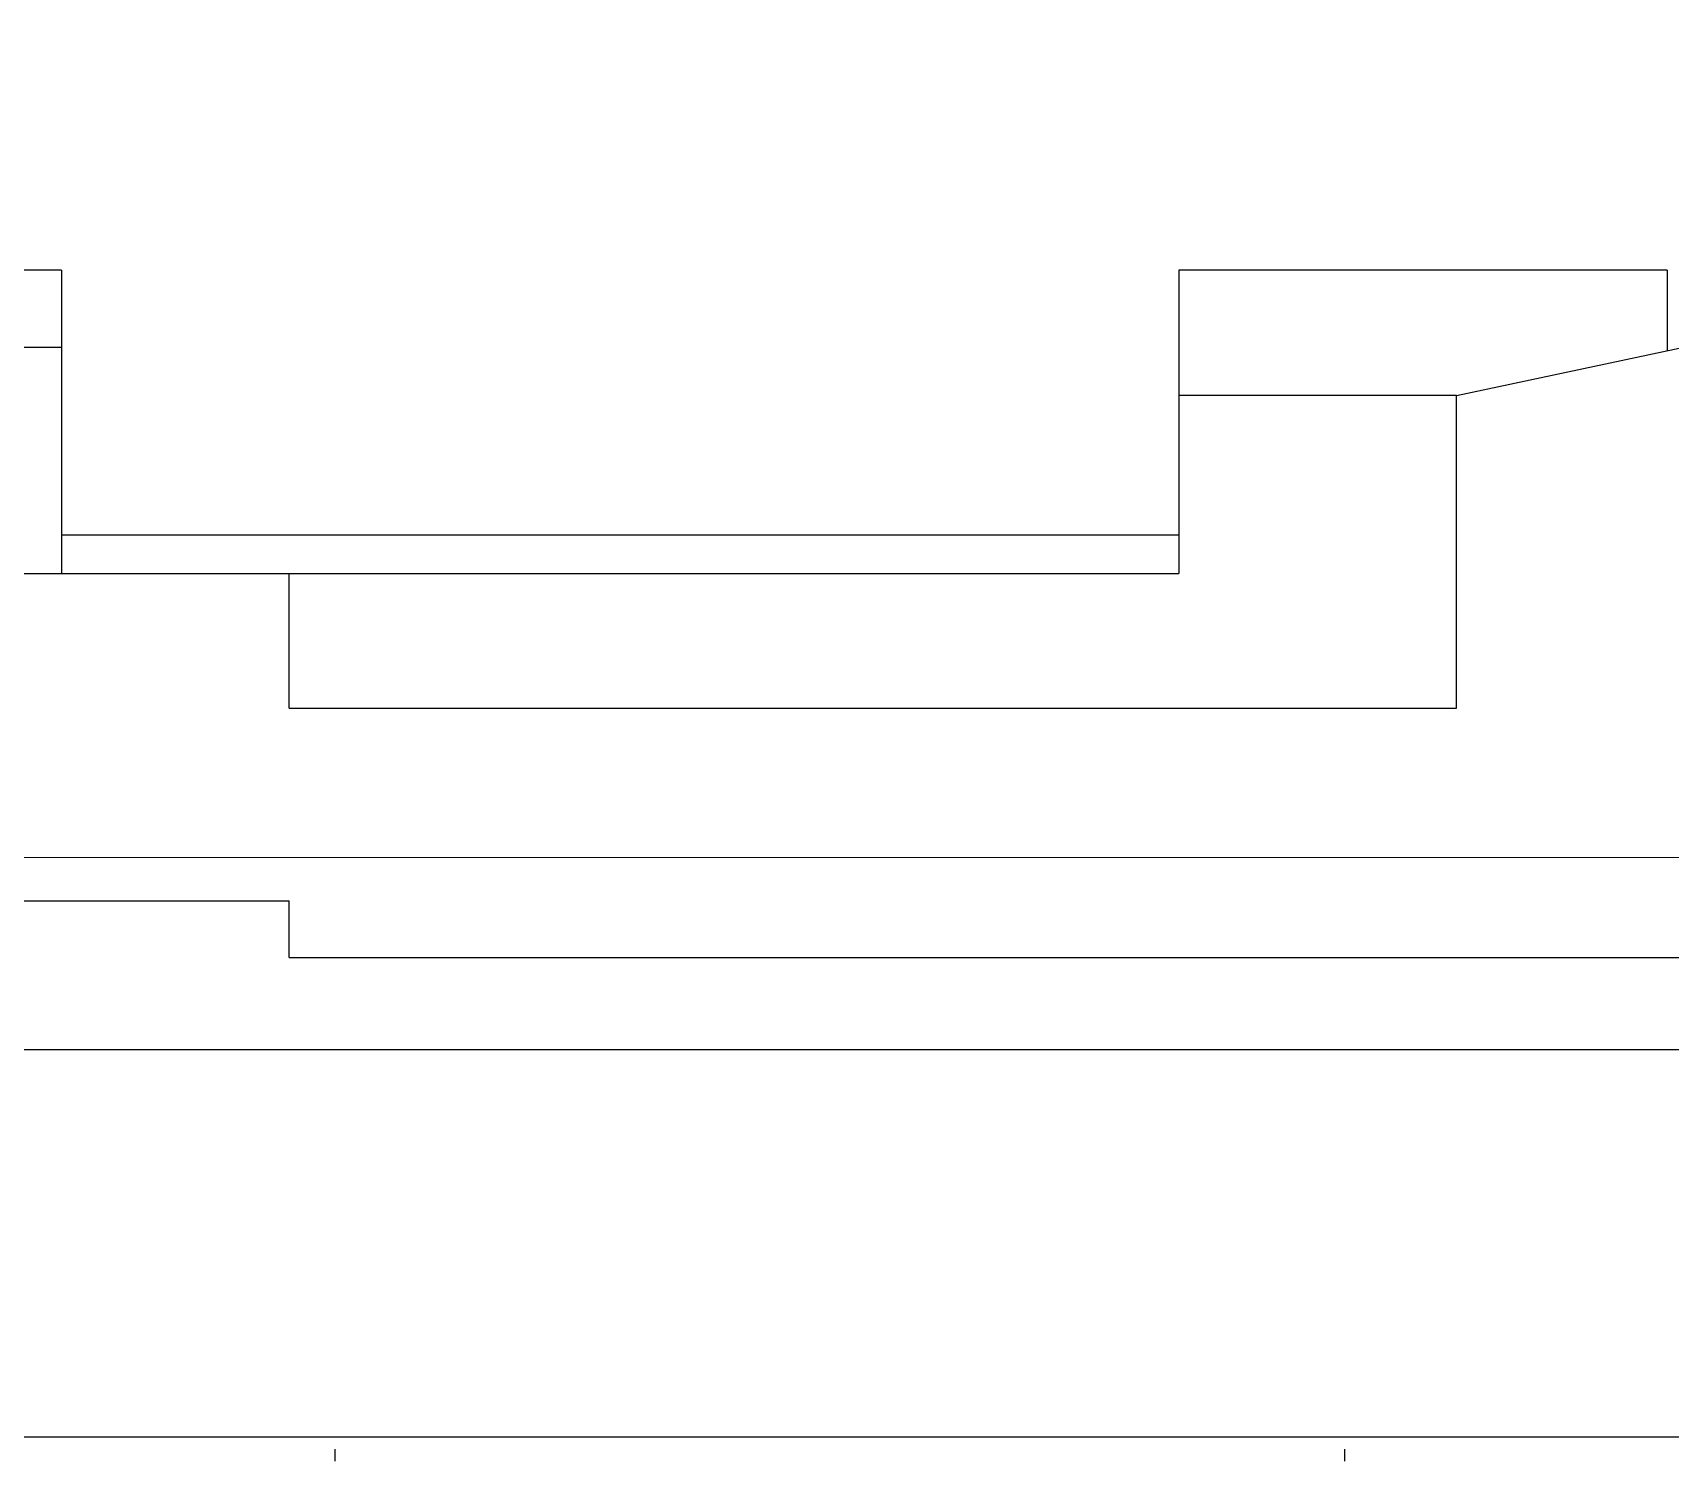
# Model space of a CAD drawing. Header units: metres. Extents: x 0 to 52.7, y 0 to 29.7.
# Drawn here: x 18.11 to 35.14, y 0 to 14.85 of the extents above; entities that cross this region are included whole.
import ezdxf
from ezdxf.xclip import XClip

# ---------------------------------------------------------------- set-up
doc = ezdxf.new("R2010")
doc.units = ezdxf.units.M
doc.header["$MEASUREMENT"] = 0
doc.header["$XCLIPFRAME"] = 0
doc.set_wipeout_variables(frame=1)
doc.linetypes.add('Tracejado 3_1', pattern=[0.004, 0.003, -0.001])
doc.linetypes.add('Wipeout_Contour', pattern=[1, 0, -1])
doc.layers.add('A-Folha rótulo', color=7, linetype='Continuous')
doc.layers.add('A-Percursos', color=7, linetype='Continuous')

# ---------------------------------------------------------------- blocks, each defined once
blk = doc.blocks.new('Desenho_1_2', base_point=(-1.33563, -1.18496))
at = {"color": 254, "linetype": 'Wipeout_Contour', "lineweight": 0, "ltscale": 3.864156}
blk.add_wipeout([(0, 0), (1.055, 0), (1.055, 0.594), (0, 0.594)], dxfattribs=at)
at = {"layer": 'A-Folha rótulo', "linetype": 'Continuous', "ltscale": 1000}
for p, q in [((1.049, 0.005), (0.006, 0.005)), ((0.425, 0), (0.425, 0.0025)), ((0.635, 0), (0.635, 0.0025))]:
    blk.add_line(p, q, dxfattribs=at)
at = {"layer": 'A-Percursos', "linetype": 'Continuous', "ltscale": 1000}
for p, q in [((0.36813, 0.24766), (0.18434, 0.24766)), ((0.36813, 0.24766), (0.36813, 0.18458)), ((0.7021, 0.24766), (0.6005, 0.24766)), ((0.6005, 0.24766), (0.6005, 0.18458)), ((0.65828, 0.22158), (0.78109, 0.24766)), ((0.7021, 0.24766), (0.7021, 0.23089)), ((0.36813, 0.23155), (0.34024, 0.23155)), ((0.65828, 0.22158), (0.6005, 0.22158)), ((0.65828, 0.15655), (0.65828, 0.22158)), ((0.36813, 0.19258), (0.6005, 0.19258)), ((0.19034, 0.18458), (0.41543, 0.18458)), ((0.41543, 0.15655), (0.41543, 0.18458)), ((0.41543, 0.18458), (0.6005, 0.18458)), ((0.41543, 0.15655), (0.65828, 0.15655)), ((0.34024, 0.11655), (0.41024, 0.11655)), ((0.41024, 0.11655), (0.41543, 0.11655)), ((0.41543, 0.10475), (0.41543, 0.11655)), ((0.41543, 0.10475), (0.78109, 0.10475)), ((0.65838, 0.10475), (0.65838, 0.10475)), ((0.04464, 0.08558), (0.83243, 0.08558))]:
    blk.add_line(p, q, dxfattribs=at)
at = {"layer": 'A-Percursos', "color": 14, "linetype": 'Tracejado 3_1', "lineweight": 20, "ltscale": 1000, "true_color": 0x980000}
blk.add_line((0.18434, 0.12555), (0.80677, 0.12555), dxfattribs=at)

msp = doc.modelspace()

# ---------------------------------------------------------------- block references
at = {"color": 33, "linetype": 'Continuous', "lineweight": 0, "ltscale": 1000, "true_color": 0xa79d7c}
ref = msp.add_blockref('Desenho_1_2', (-66.781, -59.248), dxfattribs=dict(at, xscale=50, yscale=50, zscale=50))
XClip(ref).set_block_clipping_path([(0, 0), (1.055, 0.594)])

doc.saveas('drawing.dxf')
